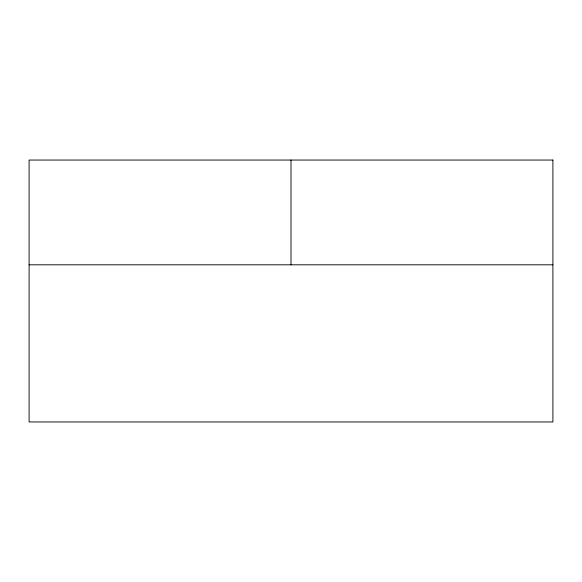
<?xml version="1.0" encoding="UTF-8"?>
<svg xmlns="http://www.w3.org/2000/svg" width="582" height="582" viewBox="0 0 582 582"><rect width="100%" height="100%" fill="white"/><g stroke="black" fill="none" stroke-linecap="round" stroke-linejoin="round"><path stroke-width="0.87" d="M29.1 264.81L552.9 264.81M291 160.05L291 264.81M552.9 160.05L29.1 160.05L29.1 421.95L552.9 421.95L552.9 160.05"/></g></svg>
